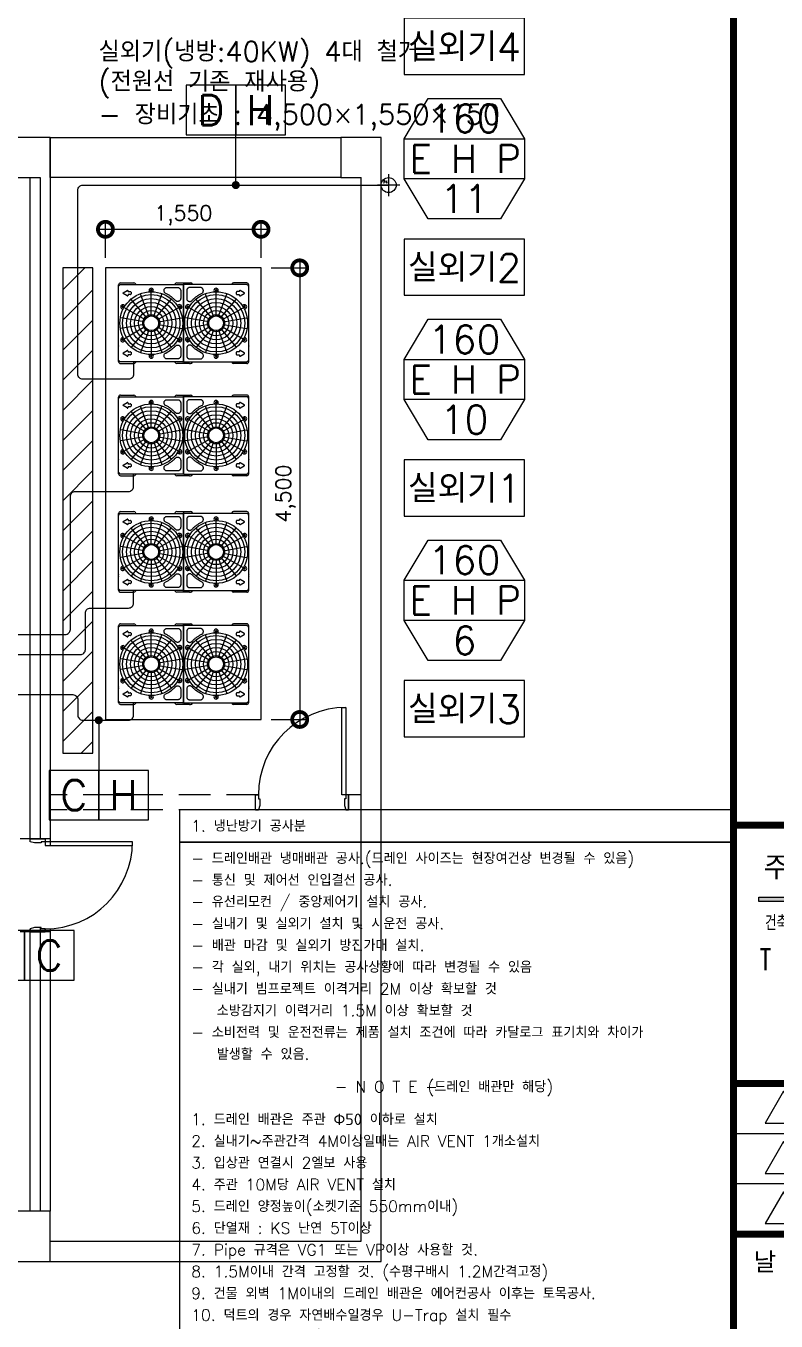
# Model space of a CAD drawing. Header units: millimetres. Extents: x -56261 to 196039, y 9480 to 100001.
# Drawn here: x 141891 to 149363, y 77084 to 89990 of the extents above; entities that cross this region are included whole.
import ezdxf
from ezdxf.enums import TextEntityAlignment as Align

# ---------------------------------------------------------------- set-up
doc = ezdxf.new("R2010")
doc.units = ezdxf.units.MM
doc.linetypes.add('HIDDEN2', pattern=[4.7625, 3.175, -1.5875])
for name, color, linetype in [('2', 2, 'Continuous'), ('A-HAT-8', 7, 'Continuous'), ('DVM_INOUT_MARK', 2, 'Continuous'), ('DVM_INOUT_NAME', 7, 'Continuous'), ('DVM_LPIT', 3, 'Continuous'), ('DVM_OUTDOOR', 7, 'Continuous'), ('DVM_PIPE', 3, 'Continuous'), ('DVM_PIPE_MARK', 2, 'Continuous'), ('DVM_REPORT', 7, 'Continuous'), ('DVM_TRAY', 4, 'Continuous'), ('FORM', 4, 'Continuous'), ('PLAN', 9, 'Continuous'), ('SS-TEXT', 7, 'Continuous')]:
    doc.layers.add(name, color=color, linetype=linetype)
doc.styles.add('DVM_DEFAULT', font='romans.shx', dxfattribs={"bigfont": 'whgtxt.shx'})
doc.styles.add('Gdim', font='')
doc.styles.add('GHS', font='romans.shx', dxfattribs={"width": 0.8, "bigfont": 'ghs.shx'})
doc.styles.add('grc', font='')
doc.styles.add('K', font='HYWULM.TTF')
doc.styles.add('plan', font='romans.shx', dxfattribs={"bigfont": 'GHS.SHX'})
doc.styles.add('굴림', font='NGULIM.TTF')
doc.styles.add('명판', font='')
doc.styles.get('Gdim').set_extended_font_data('Dotum')
doc.styles.get('grc').set_extended_font_data('DotumChe')
doc.styles.get('명판').set_extended_font_data('BatangChe')
doc.dimstyles.new('Gdim100', dxfattribs={"dimscale": 100, "dimtxt": 3, "dimasz": 6, "dimexe": 1.5, "dimexo": 2, "dimgap": 1, "dimtad": 1, "dimdec": 0, "dimzin": 0, "dimdsep": 46, "dimlunit": 6, "dimtxsty": 'Gdim', "dimblk1": 'DOTSMALL', "dimblk2": 'DOTSMALL', "dimsah": 1, "dimcen": 1.5, "dimdle": 1.5, "dimclrd": 1, "dimclre": 1, "dimclrt": 256, "dimazin": 0, "dimtfac": 1, "dimtdec": 0, "dimtix": 1, "dimtmove": 2, "dimatfit": 3, "dimldrblk": 'DOTSMALL', "dimfxl": 1.5, "dimtolj": 1, "dimtzin": 0, "dimlwd": -1, "dimlwe": -1, "dimarcsym": 0})

# ---------------------------------------------------------------- blocks, each defined once
blk = doc.blocks.new('PIPE_PIT')
at = {"layer": 'DVM_LPIT', "color": 0}
for p, q in [((110, 0), (-110, 0)), ((0, 110), (0, -110))]:
    blk.add_line(p, q, dxfattribs=at)
blk.add_circle((0, 0), 75, dxfattribs=at)
at = {"layer": 'DVM_LPIT', "color": 0, "style": 'DVM_DEFAULT', "width": 0.8}
for tag, p in [('$P', (-32, 8)), ('$N', (34, -38))]:
    blk.add_attdef(tag, text='', height=28, dxfattribs=at).set_placement(p, align=Align.BOTTOM_CENTER)
blk = doc.blocks.new('A$C4a54c4bc')
at = {"layer": 'SS-TEXT'}
for points in [[(0, 7735), (7877, 7735), (7877, 7274), (0, 7274)], [(0, 7274), (7877, 7274), (7877, 0), (0, 0)], [(0, 0), (7877, 0), (7877, -461), (0, -461)], [(0, -461), (7877, -461), (7877, -2781), (0, -2781)], [(0, -2781), (7877, -2781), (7877, -3242), (0, -3242)], [(0, -3242), (7877, -3242), (7877, -4323), (0, -4323)], [(0, -4323), (7877, -4323), (7877, -4784), (0, -4784)], [(0, -4784), (7877, -4784), (7877, -7735), (0, -7735)]]:
    blk.add_lwpolyline(points, close=True, dxfattribs=at)
at = {"layer": 'SS-TEXT', "style": 'DVM_DEFAULT'}
for s, p in [('1. 냉난방기 공사분', (162, 7504)), ('- 드레인배관 냉매배관 공사.(드레인 사이즈는 현장여건상 변경될 수 있음)', (162, 7043)), ('- 통신 및 제어선 인입결선 공사.', (162, 6733)), ('- 유선리모컨 / 중앙제어기 설치 공사.', (162, 6424)), ('- 실내기 및 실외기 설치 및 시운전 공사.', (162, 6114)), ('- 배관 마감 및 실외기 방진가대 설치.', (162, 5804)), ('- 각 실외, 내기 위치는 공사상황에 따라 변경될 수 있음', (162, 5495)), ('- 실내기 빔프로젝트 이격거리 2M 이상 확보할 것', (162, 5185)), ('   소방감지기 이력거리 1.5M 이상 확보할 것', (162, 4875)), ('- 소비전력 및 운전전류는 제품 설치 조건에 따라 카달로그 표기치와 차이가', (162, 4566)), ('   발생할 수 있음.', (162, 4256)), ('- N O T E -', (2206, 3791)), ('(드레인 배관만 해당)', (3523, 3791)), ('1. 드레인 배관은 주관 Ф50 이하로 설치', (162, 3327)), ('2. 실내기~주관간격 4M이상일때는 AIR VENT 1개소설치', (162, 3018)), ('3. 입상관 연결시 2엘보 사용', (162, 2708)), ('4. 주관 10M당 AIR VENT 설치', (162, 2398)), ('5. 드레인 양정높이(소켓기준 550mm이내)', (162, 2089)), ('6. 단열재 : KS 난연 5T이상', (162, 1779)), ('7. Pipe 규격은 VG1 또는 VP이상 사용할 것.', (162, 1469)), ('8. 1.5M이내 간격 고정할 것. (수평구배시 1.2M간격고정)', (162, 1160)), ('9. 건물 외벽 1M이내의 드레인 배관은 에어컨공사 이후는 토목공사.', (162, 850)), ('10. 덕트의 경우 자연배수일경우 U-Trap 설치 필수', (162, 540)), ('11. 드레인 구배 1/100', (162, 231)), ('2. 전기공사분', (162, -231)), ('- 실외기 / 실내기 1차 전기 공사.', (162, -692)), ('   ( EPS분전반에서 실내기, 실외기 앞단까지 메인전원인입 )', (162, -1002)), ('- 실외기 / 실내기 조닝(ZONING) 별로 누전차단기(ELB)설치.', (162, -1311)), ('- 유선리모컨 / 중앙제어기 공배관 및 박스 공사.', (162, -1621)), ('  (전등스위치 옆 권장 - 실내기 1대당 1대씩 매립)', (162, -1931)), ('- 실외기 / 실내기 분전함 제작 및 설치 공사. (해당 시)', (162, -2240)), ('- 실내기 설치시 간섭되는 조명 및 감지기 이설은 전기 공사분 임. (해당 시)', (162, -2550)), ('3. 설비공사분', (162, -3012)), ('- 에어컨 통신선, 냉매배관용, 전열교환기 급배기용 슬리브 공사 및 벽체타공.', (162, -3473)), ('- 에어컨 드레인 메인 입상 배관 및 슬리브 공사,  관련공정 벽체타공.', (162, -3783)), ('  (에어컨 드레인 배관은 위생배관, 하수배관과 별도로 방류)', (162, -4092)), ('4. 건축공사분 or 인테리어공사분', (162, -4554)), ('- 실외기 콘크리트 통패드 기초공사. (건축공사분)', (162, -5015)), ('   ( H = 200mm )', (162, -5325)), ('- 실내기 점검구 공사. (카세트 및 전열교환기 1개소,  매립덕트형 2개소)', (162, -5634)), ('  (카세트형 450*450, 전열교환기 600*600, 매립덕트 점검구 표 참고)', (162, -5944)), ('- 실내기위치 및 디퓨져위치 타공 및 마감 / 보강 공사. (인테리어공사분)', (162, -6254)), ('- 옥상 슬리브 개방 공사(PD),  개구부 조적 및 상부마감 방수공사.', (162, -6563)), ('- 배관 외부 돌출부 마감, 방수 공사.', (162, -6873)), ('- 건물 외벽 1M이내의 드레인 배관은 에어컨공사 이후는 토목공사.', (162, -7183))]:
    blk.add_text(s, height=162, dxfattribs=at).set_placement(p, align=Align.MIDDLE_LEFT)
blk = doc.blocks.new('FORM_기계', base_point=(381614, -321275))
blk.add_hatch(color=4).paths.add_polyline_path([(456120, -299264), (456120, -299349), (463052, -299349), (463052, -299264)])
at = {"color": 4}
blk.add_line((456222, -298619), (456222, -298619), dxfattribs=at)
blk.add_lwpolyline([(456120, -299264), (463052, -299264), (463052, -299349), (456120, -299349)], close=True, dxfattribs=at)
at = {"layer": 'FORM'}
for p, q in [((463614, -302975), (455614, -302975)), ((463614, -303975), (455614, -303975)), ((463614, -304975), (455614, -304975))]:
    blk.add_line(p, q, dxfattribs=at)
at = {"layer": 'FORM', "const_width": 140}
for points in [[(455614, -263975), (455614, -319175)], [(463614, -297828), (455614, -297828)], [(463614, -302975), (455614, -302975)], [(463614, -305975), (455614, -305975)]]:
    blk.add_lwpolyline(points, dxfattribs=at)
at = {"layer": 'FORM'}
for points in [[(456243, -303766), (456977, -303766), (456610, -303130)], [(456243, -304766), (456977, -304766), (456610, -304130)], [(456243, -305766), (456977, -305766), (456610, -305130)]]:
    blk.add_lwpolyline(points, close=True, dxfattribs=at)
at = {"color": 4, "style": 'K'}
blk.add_text('주식회사', height=412, dxfattribs=at).set_placement((457248, -298653), align=Align.MIDDLE)
at = {"color": 4, "style": 'grc', "width": 0.7}
blk.add_text('건축기계설비분야 - 소방기계전기설비분야 - 설계 및 감리용역', height=260.93, dxfattribs=at).set_placement((459579, -299758), align=Align.MIDDLE)
at = {"color": 4, "style": '명판', "width": 0.8}
blk.add_text('T E L : 0 2 - 4 7 2 - 1 9 2 6', height=447.3, dxfattribs=at).set_placement((456136, -300495), align=Align.MIDDLE_LEFT)
at = {"layer": 'FORM', "style": '굴림'}
blk.add_text('날 자', height=360, dxfattribs=at).set_placement((456014, -306525), align=Align.MIDDLE_LEFT)
blk = doc.blocks.new('_DotSmall')
at = {"color": 0, "linetype": 'ByBlock', "const_width": 0.5}
blk.add_lwpolyline([(-0.0625, 0, 1), (0.0625, 0, 1)], format="xyb", close=True, dxfattribs=at)
blk = doc.blocks.new('*D154')
at = {"layer": 'DEFPOINTS', "color": 0, "transparency": 16777216}
for p in [(144233, 87963), (142683, 87579), (144233, 87579)]:
    blk.add_point(p, dxfattribs=at)
at = {"layer": 'PLAN', "color": 15, "transparency": 16777216}
for p, q in [((142683, 87679), (142683, 88038)), ((144233, 87679), (144233, 88038)), ((142608, 87963), (144308, 87963))]:
    blk.add_line(p, q, dxfattribs=at)
at = {"layer": 'PLAN', "color": 15, "transparency": 16777216, "xscale": 300, "yscale": 300, "zscale": 300, "rotation": 180}
blk.add_blockref('_DotSmall', (142683, 87963), dxfattribs=at)
at = {"layer": 'PLAN', "color": 15, "transparency": 16777216, "xscale": 300, "yscale": 300, "zscale": 300}
blk.add_blockref('_DotSmall', (144233, 87963), dxfattribs=at)
at = {"layer": 'PLAN', "color": 15, "transparency": 16777216, "insert": (143458, 88102), "char_height": 150, "attachment_point": 5, "style": 'plan'}
blk.add_mtext('\\A1;1,550', dxfattribs=at)
blk = doc.blocks.new('*D155')
at = {"layer": 'DEFPOINTS', "color": 0, "transparency": 16777216}
for p in [(144233, 87579), (144233, 83079), (144618, 83079)]:
    blk.add_point(p, dxfattribs=at)
at = {"layer": 'PLAN', "color": 15, "transparency": 16777216}
for p, q in [((144618, 87654), (144618, 83004)), ((144333, 87579), (144693, 87579)), ((144333, 83079), (144693, 83079))]:
    blk.add_line(p, q, dxfattribs=at)
at = {"layer": 'PLAN', "color": 15, "transparency": 16777216, "xscale": 300, "yscale": 300, "zscale": 300}
for p, rotation in [((144618, 87579), 90), ((144618, 83079), 270)]:
    blk.add_blockref('_DotSmall', p, dxfattribs=dict(at, rotation=rotation))
at = {"layer": 'PLAN', "color": 15, "transparency": 16777216, "insert": (144478, 85329), "char_height": 150, "attachment_point": 5, "rotation": 90, "style": 'plan'}
blk.add_mtext('\\A1;4,500', dxfattribs=at)
blk = doc.blocks.new('OD_D_DS_B_T')
at = {"layer": 'DVM_OUTDOOR', "color": 0, "linetype": 'ByBlock'}
for p, q in [((-626, 402), (-495, 402)), ((-476, 388), (-475, 385)), ((-86, 385), (-85, 388)), ((-66, 402), (70, 402)), ((90, 385), (89, 388)), ((480, 388), (479, 385)), ((630, 402), (499, 402)), ((-648, -368), (-648, 368)), ((-648, 368), (-646, 368)), ((-646, 368), (-646, 382)), ((-646, 368), (-646, 368)), ((-630, 383), (-630, 385)), ((-630, 385), (0, 385)), ((-630, 383), (-630, 382)), ((-600, 304), (-560, 327)), ((-560, 273), (-600, 296)), ((-552, 323), (-552, 318)), ((-552, 282), (-552, 277)), ((-550, 315), (-528, 315)), ((-528, 285), (-550, 285)), ((-522, 310), (-522, 290)), ((-346, 69), (-427, 291)), ((-323, 318), (-323, 313)), ((-321, 74), (-321, 309)), ((-319, 318), (-319, 313)), ((-296, 69), (-215, 291)), ((6, 386), (-2, 386)), ((-2, 386), (6, 386)), ((0, 385), (0, 383)), ((0, 380), (0, 383)), ((0, -380), (0, 380)), ((4, 385), (4, 383)), ((634, 385), (4, 385)), ((4, 380), (4, 383)), ((4, -380), (4, 380)), ((300, 69), (219, 291)), ((323, 318), (323, 313)), ((325, 74), (325, 309)), ((327, 318), (327, 313)), ((350, 69), (431, 291)), ((526, 310), (526, 290)), ((554, 315), (532, 315)), ((532, 285), (554, 285)), ((556, 323), (556, 318)), ((556, 282), (556, 277)), ((604, 304), (564, 327)), ((564, 273), (604, 296)), ((634, 383), (634, 385)), ((634, 383), (634, 382)), ((650, 368), (650, 382)), ((652, 368), (650, 368)), ((650, 368), (650, 368)), ((652, -368), (652, 368)), ((-597, 157), (-593, 155)), ((-595, 161), (-591, 158)), ((-385, 37), (-589, 155)), ((-368, 56), (-520, 237)), ((-274, 56), (-122, 237)), ((-257, 37), (-53, 155)), ((-47, 161), (-51, 158)), ((-45, 157), (-49, 155)), ((49, 157), (53, 155)), ((51, 161), (55, 158)), ((261, 37), (57, 155)), ((278, 56), (126, 237)), ((372, 56), (524, 237)), ((389, 37), (593, 155)), ((599, 161), (595, 158)), ((601, 157), (597, 155)), ((-393, 13), (-625, 54)), ((-249, 13), (-16, 54)), ((253, 13), (20, 54)), ((397, 13), (629, 54)), ((-393, -13), (-625, -54)), ((-385, -37), (-589, -155)), ((-368, -56), (-520, -237)), ((-346, -69), (-427, -291)), ((-321, -74), (-321, -309)), ((-296, -69), (-215, -291)), ((-274, -56), (-122, -237)), ((-257, -37), (-53, -155)), ((-249, -13), (-16, -54)), ((253, -13), (20, -54)), ((261, -37), (57, -155)), ((278, -56), (126, -237)), ((300, -69), (219, -291)), ((325, -74), (325, -309)), ((350, -69), (431, -291)), ((372, -56), (524, -237)), ((389, -37), (593, -155)), ((397, -13), (629, -54)), ((-648, -241), (-648, -228)), ((-597, -157), (-593, -155)), ((-595, -161), (-591, -158)), ((-47, -161), (-51, -158)), ((-45, -157), (-49, -155)), ((49, -157), (53, -155)), ((51, -161), (55, -158)), ((599, -161), (595, -158)), ((601, -157), (597, -155)), ((652, -241), (652, -228)), ((-646, -368), (-648, -368)), ((-646, -382), (-646, -368)), ((-646, -368), (-646, -368)), ((-630, -382), (-630, -383)), ((-630, -385), (-630, -383)), ((0, -385), (-630, -385)), ((-600, -296), (-560, -273)), ((-560, -327), (-600, -304)), ((-552, -277), (-552, -282)), ((-552, -318), (-552, -323)), ((-550, -285), (-528, -285)), ((-528, -315), (-550, -315)), ((-522, -290), (-522, -310)), ((-475, -385), (-476, -388)), ((-323, -318), (-323, -313)), ((-319, -318), (-319, -313)), ((-85, -388), (-86, -385)), ((6, -386), (-2, -386)), ((0, -383), (0, -380)), ((0, -383), (0, -385)), ((4, -383), (4, -380)), ((4, -383), (4, -385)), ((4, -385), (634, -385)), ((89, -388), (90, -385)), ((323, -318), (323, -313)), ((327, -318), (327, -313)), ((479, -385), (480, -388)), ((526, -290), (526, -310)), ((554, -285), (532, -285)), ((532, -315), (554, -315)), ((556, -277), (556, -282)), ((556, -318), (556, -323)), ((604, -296), (564, -273)), ((564, -327), (604, -304)), ((634, -382), (634, -383)), ((634, -385), (634, -383)), ((650, -382), (650, -368)), ((650, -368), (650, -368)), ((650, -368), (652, -368)), ((-626, -402), (-495, -402)), ((-55, -402), (-66, -402)), ((59, -402), (-55, -402)), ((59, -402), (70, -402)), ((630, -402), (499, -402))]:
    blk.add_line(p, q, dxfattribs=at)
for centre, radius in [((-321, 0), 313), ((-321, 0), 286), ((325, 0), 313), ((325, 0), 286), ((-321, 0), 246), ((-321, 0), 206), ((-321, 0), 166), ((325, 0), 246), ((325, 0), 206), ((325, 0), 166), ((-321, 0), 126), ((-321, 0), 84.5), ((-321, 0), 73.5), ((325, 0), 126), ((325, 0), 84.5), ((325, 0), 73.5)]:
    blk.add_circle(centre, radius, dxfattribs=at)
for centre, radius, start, end in [((-626, 382), 20, 90, 180), ((-495, 382), 20, 20, 90), ((-66, 382), 20, 90, 160), ((70, 382), 20, 20, 90), ((499, 382), 20, 90, 160), ((630, 382), 20, 0, 90), ((-630, 368), 15, 90, 180), ((-598, 300), 5, 120, 240), ((-558, 323), 5, 0, 120), ((-558, 277), 5, 240, 0), ((-550, 318), 2.8, 180, 270), ((-550, 282), 2.8, 90, 180), ((-528, 310), 5, 0, 90), ((-528, 290), 5, 270, 0), ((-321, 327), 21.6, 316.3749, 223.6427), ((-321, 327), 7.51, 282.7641, 241.331), ((-326, 318), 3.31, 3.1714, 58.0995), ((-2, 380), 6, 90, 135.573), ((-2, 380), 6, 90, 135.5737), ((6, 380), 6, 44.4263, 90), ((6, 380), 6, 44.427, 90), ((325, 327), 21.6, 316.3573, 223.6251), ((325, 327), 7.51, 298.669, 257.2359), ((330, 318), 3.31, 121.9005, 176.8286), ((532, 310), 5, 90, 180), ((532, 290), 5, 180, 270), ((554, 318), 2.8, 270, 0), ((554, 282), 2.8, 0, 90), ((562, 323), 5, 60, 180), ((562, 277), 5, 180, 300), ((602, 300), 5, 300, 60), ((634, 368), 15, 0, 90), ((-604, 163), 21.6, 16.3749, 283.6427), ((-604, 164), 7.51, 342.7641, 301.331), ((-599, 154), 3.31, 63.1714, 118.0995), ((-38, 164), 21.6, 256.3749, 163.6427), ((-49, 163), 3.31, 303.1714, 358.0995), ((-38, 163), 7.51, 222.7641, 181.331), ((42, 164), 21.6, 16.3573, 283.6251), ((42, 163), 7.51, 358.669, 317.2359), ((53, 163), 3.31, 181.9005, 236.8286), ((608, 163), 21.6, 256.3573, 163.6251), ((608, 164), 7.51, 238.669, 197.2359), ((603, 154), 3.31, 61.9005, 116.8286), ((-646, -228), 3, 137.1666, 180), ((-646, -241), 3, 180, 222.8334), ((-604, -164), 21.6, 76.3749, 343.6427), ((-604, -163), 7.51, 42.7641, 1.331), ((-593, -163), 3.31, 123.1714, 178.0995), ((-38, -163), 21.6, 196.3749, 103.6427), ((-38, -164), 7.51, 162.7641, 121.331), ((-43, -154), 3.31, 243.1714, 298.0995), ((42, -163), 21.6, 76.3573, 343.6251), ((42, -164), 7.51, 58.669, 17.2359), ((47, -154), 3.31, 241.9005, 296.8286), ((608, -164), 21.6, 196.3573, 103.6251), ((597, -163), 3.31, 1.9005, 56.8286), ((608, -163), 7.51, 178.669, 137.2359), ((650, -228), 3, 0, 42.8334), ((650, -241), 3, 317.1666, 0), ((-630, -368), 15, 180, 270), ((-626, -382), 20, 180, 270), ((-598, -300), 5, 120, 240), ((-558, -277), 5, 0, 120), ((-558, -323), 5, 240, 0), ((-550, -282), 2.8, 180, 270), ((-550, -318), 2.8, 90, 180), ((-528, -290), 5, 0, 90), ((-528, -310), 5, 270, 0), ((-321, -327), 21.6, 136.3749, 43.6427), ((-321, -327), 7.51, 102.7641, 61.331), ((-316, -318), 3.31, 183.1714, 238.0995), ((-2, -380), 6, 224.427, 270), ((6, -380), 6, 270, 315.5722), ((325, -327), 21.6, 136.3573, 43.6251), ((325, -327), 7.51, 118.669, 77.2359), ((320, -318), 3.31, 301.9005, 356.8286), ((532, -290), 5, 90, 180), ((532, -310), 5, 180, 270), ((554, -282), 2.8, 270, 0), ((554, -318), 2.8, 0, 90), ((562, -277), 5, 60, 180), ((562, -323), 5, 180, 300), ((602, -300), 5, 300, 60), ((630, -382), 20, 270, 0), ((634, -368), 15, 270, 0), ((-495, -382), 20, 270, 340), ((-66, -382), 20, 200, 270), ((70, -382), 20, 270, 340), ((499, -382), 20, 200, 270)]:
    blk.add_arc(centre, radius, start, end, dxfattribs=at)
for points, knots in [([(-177, 297), (-180, 298), (-183, 300), (-187, 305), (-189, 308), (-192, 313), (-193, 317), (-194, 322), (-194, 324), (-194, 328), (-194, 329), (-193, 333), (-193, 334), (-192, 338), (-191, 339), (-189, 342), (-188, 343), (-186, 346), (-184, 347), (-180, 351), (-178, 352), (-173, 354), (-171, 355), (-167, 355), (-166, 355), (-164, 355)], [2, 2, 2, 2, 11.438137, 11.438137, 21.066278, 21.066278, 30.979428, 30.979428, 36.735239, 36.735239, 41.766146, 41.766146, 46.797054, 46.797054, 51.827962, 51.827962, 56.76745, 56.76745, 62.289983, 62.289983, 71.492103, 71.492103, 77.014418, 77.014418, 82.536734, 82.536734, 82.536734, 82.536734]), ([(-81, 227), (-88, 234), (-102, 248), (-125, 267), (-150, 283), (-168, 293), (-177, 297)], [2, 2, 2, 2, 31.261104, 60.52222, 89.783303, 119.04439, 119.04439, 119.04439, 119.04439]), ([(-59, 355), (-57, 355), (-53, 355), (-47, 354), (-42, 351), (-37, 347), (-33, 342), (-30, 337), (-28, 331), (-28, 327), (-28, 325)], [2, 2, 2, 2, 7.462338, 12.924676, 18.594658, 24.680217, 30.765777, 36.851336, 42.937187, 49.023328, 49.023328, 49.023328, 49.023328]), ([(63, 355), (61, 355), (57, 355), (51, 354), (46, 351), (41, 347), (37, 342), (34, 337), (32, 331), (32, 327), (32, 325)], [2, 2, 2, 2, 7.462338, 12.924676, 18.594658, 24.680217, 30.765777, 36.851336, 42.937187, 49.023328, 49.023328, 49.023328, 49.023328]), ([(85, 227), (92, 234), (106, 248), (129, 267), (154, 283), (172, 293), (181, 297)], [2, 2, 2, 2, 31.261104, 60.52222, 89.783303, 119.04439, 119.04439, 119.04439, 119.04439]), ([(181, 297), (184, 298), (187, 300), (191, 305), (193, 308), (196, 313), (197, 317), (198, 322), (198, 324), (198, 328), (198, 329), (197, 333), (197, 334), (196, 338), (195, 339), (193, 342), (192, 343), (190, 346), (188, 347), (184, 351), (182, 352), (177, 354), (175, 355), (171, 355), (170, 355), (168, 355)], [2, 2, 2, 2, 11.438137, 11.438137, 21.066278, 21.066278, 30.979428, 30.979428, 36.735239, 36.735239, 41.766146, 41.766146, 46.797054, 46.797054, 51.827962, 51.827962, 56.76745, 56.76745, 62.289983, 62.289983, 71.492103, 71.492103, 77.014418, 77.014418, 82.536734, 82.536734, 82.536734, 82.536734]), ([(-28, 248), (-28, 244), (-28, 241), (-30, 236), (-31, 233), (-34, 228), (-36, 226), (-41, 222), (-44, 220), (-48, 219), (-50, 218), (-54, 217), (-55, 217), (-60, 217), (-62, 217), (-68, 218), (-70, 219), (-74, 221), (-75, 222), (-78, 224), (-80, 225), (-81, 227)], [2, 2, 2, 2, 11.358684, 11.358684, 18.863778, 18.863778, 28.313193, 28.313193, 37.251145, 37.251145, 42.414131, 42.414131, 47.577117, 47.577117, 55.321596, 55.321596, 63.066675, 63.066675, 68.229661, 68.229661, 73.392647, 73.392647, 73.392647, 73.392647]), ([(32, 248), (32, 244), (32, 241), (34, 236), (35, 233), (38, 228), (40, 226), (45, 222), (48, 220), (52, 219), (54, 218), (58, 217), (59, 217), (64, 217), (66, 217), (72, 218), (74, 219), (78, 221), (79, 222), (82, 224), (84, 225), (85, 227)], [2, 2, 2, 2, 11.358684, 11.358684, 18.863778, 18.863778, 28.313193, 28.313193, 37.251145, 37.251145, 42.414131, 42.414131, 47.577117, 47.577117, 55.321596, 55.321596, 63.066675, 63.066675, 68.229661, 68.229661, 73.392647, 73.392647, 73.392647, 73.392647]), ([(-177, -297), (-159, -288), (-133, -273), (-106, -251), (-91, -237), (-84, -230), (-81, -227)], [2, 2, 2, 2, 60.518726, 89.77989, 104.41072, 119.04146, 119.04146, 119.04146, 119.04146]), ([(-81, -227), (-79, -224), (-76, -222), (-71, -219), (-68, -218), (-62, -217), (-59, -217), (-54, -217), (-51, -218), (-46, -219), (-45, -220), (-42, -222), (-40, -223), (-37, -226), (-35, -228), (-32, -232), (-30, -235), (-28, -241), (-28, -244), (-28, -247)], [2, 2, 2, 2, 11.138322, 11.138322, 20.438577, 20.438577, 28.073101, 28.073101, 37.028234, 37.028234, 42.166104, 42.166104, 47.303975, 47.303975, 55.011963, 55.011963, 64.005306, 64.005306, 73.002362, 73.002362, 73.002362, 73.002362]), ([(85, -227), (83, -224), (80, -222), (75, -219), (72, -218), (66, -217), (63, -217), (58, -217), (55, -218), (50, -219), (49, -220), (46, -222), (44, -223), (41, -226), (39, -228), (36, -232), (34, -235), (32, -241), (32, -244), (32, -247)], [2, 2, 2, 2, 11.138322, 11.138322, 20.438577, 20.438577, 28.073101, 28.073101, 37.028234, 37.028234, 42.166104, 42.166104, 47.303975, 47.303975, 55.011963, 55.011963, 64.005306, 64.005306, 73.002362, 73.002362, 73.002362, 73.002362]), ([(181, -297), (163, -288), (137, -273), (110, -251), (95, -237), (88, -230), (85, -227)], [2, 2, 2, 2, 60.518726, 89.77989, 104.41072, 119.04146, 119.04146, 119.04146, 119.04146]), ([(-164, -355), (-166, -355), (-167, -355), (-171, -355), (-173, -354), (-178, -352), (-181, -350), (-186, -346), (-188, -344), (-191, -338), (-193, -335), (-194, -330), (-194, -328), (-194, -324), (-194, -322), (-194, -317), (-193, -314), (-190, -308), (-188, -305), (-183, -300), (-180, -299), (-177, -297)], [2, 2, 2, 2, 7.559356, 7.559356, 13.118712, 13.118712, 22.734185, 22.734185, 32.585868, 32.585868, 41.963313, 41.963313, 47.824217, 47.824217, 53.290515, 53.290515, 63.039296, 63.039296, 72.788078, 72.788078, 82.53686, 82.53686, 82.53686, 82.53686]), ([(-28, -325), (-28, -327), (-28, -330), (-30, -336), (-32, -341), (-36, -346), (-41, -350), (-46, -353), (-52, -355), (-56, -355), (-59, -355)], [2, 2, 2, 2, 7.462552, 12.925103, 18.595285, 24.680809, 30.766333, 36.851857, 42.937381, 49.022905, 49.022905, 49.022905, 49.022905]), ([(32, -325), (32, -327), (32, -330), (34, -336), (36, -341), (40, -346), (45, -350), (50, -353), (56, -355), (60, -355), (63, -355)], [2, 2, 2, 2, 7.462552, 12.925103, 18.595285, 24.680809, 30.766333, 36.851857, 42.937381, 49.022905, 49.022905, 49.022905, 49.022905]), ([(168, -355), (170, -355), (171, -355), (175, -355), (177, -354), (182, -352), (185, -350), (190, -346), (192, -344), (195, -338), (197, -335), (198, -330), (198, -328), (198, -324), (198, -322), (198, -317), (197, -314), (194, -308), (192, -305), (187, -300), (184, -299), (181, -297)], [2, 2, 2, 2, 7.559356, 7.559356, 13.118712, 13.118712, 22.734185, 22.734185, 32.585868, 32.585868, 41.963313, 41.963313, 47.824217, 47.824217, 53.290515, 53.290515, 63.039296, 63.039296, 72.788078, 72.788078, 82.53686, 82.53686, 82.53686, 82.53686])]:
    blk.add_open_spline(points, degree=3, knots=knots, dxfattribs=at)
for points in [[(-164, 355), (-129, 355), (-94, 355), (-59, 355)], [(-28, 325), (-28, 299), (-28, 273), (-28, 248)], [(32, 325), (32, 299), (32, 273), (32, 248)], [(168, 355), (133, 355), (98, 355), (63, 355)], [(-28, -247), (-28, -273), (-28, -299), (-28, -325)], [(32, -247), (32, -273), (32, -299), (32, -325)], [(-59, -355), (-94, -355), (-129, -355), (-164, -355)], [(63, -355), (98, -355), (133, -355), (168, -355)]]:
    blk.add_open_spline(points, degree=3, dxfattribs=at)
blk = doc.blocks.new('INOUT_MARK')
at = {"layer": 'DVM_INOUT_MARK', "color": 0}
for p, q in [((-600, 1560), (600, 1560)), ((600, 1160), (-600, 1160))]:
    blk.add_line(p, q, dxfattribs=at)
blk.add_lwpolyline([(-360, 1960), (360, 1960), (600, 1560), (600, 1160), (360, 760), (-360, 760), (-600, 1160), (-600, 1560), (-360, 1960)], dxfattribs=at)
at = {"layer": 'DVM_INOUT_NAME'}
blk.add_lwpolyline([(-600, 0), (600, 0), (600, 560), (-600, 560)], close=True, dxfattribs=at)
at = {"layer": 'DVM_INOUT_MARK', "color": 0, "style": 'DVM_DEFAULT'}
for tag, p in [('CAP', (0, 1760)), ('NO', (0, 960))]:
    blk.add_attdef(tag, text='', height=280, dxfattribs=at).set_placement(p, align=Align.MIDDLE_CENTER)
for tag, width, p, p2 in [('MNAME', 0.53094, (-549, 1220), (563, 1220)), ('QTY', 0.517418, (710, 1220), (1089, 1220))]:
    blk.add_attdef(tag, text='', height=280, dxfattribs=dict(at, width=width)).set_placement(p, p2, align=Align.FIT)
at = {"layer": 'DVM_INOUT_NAME', "style": 'DVM_DEFAULT', "width": 1.097081}
blk.add_attdef('INAME', text='', height=280, dxfattribs=at).set_placement((-562, 134), (564, 134), align=Align.FIT)
blk = doc.blocks.new('PIPE_MARK_LG')
at = {"layer": 'DVM_PIPE_MARK', "color": 0}
for p, q in [((0, 247), (-494, 247)), ((-494, 247), (-494, -247)), ((494, 247), (0, 247)), ((0, 247), (0, -247)), ((0, -247), (0, 247)), ((494, -247), (494, 247)), ((-494, -247), (0, -247)), ((0, -247), (494, -247))]:
    blk.add_line(p, q, dxfattribs=at)
at = {"layer": 'DVM_PIPE_MARK', "color": 0, "style": 'DVM_DEFAULT'}
for tag, p in [('L', (-247, 0)), ('G', (247, 0))]:
    blk.add_attdef(tag, text='', height=300, dxfattribs=at).set_placement(p, align=Align.MIDDLE)

msp = doc.modelspace()

# ---------------------------------------------------------------- hatches: boundary and pattern name
at = {"layer": 'A-HAT-8'}
h = msp.add_hatch(dxfattribs=at)
h.set_pattern_fill('JIS_WOOD', color=4, scale=300)
h.paths.add_polyline_path([(142258.4, 82742.5), (142558.4, 82742.5), (142558.4, 87578.8), (142258.4, 87578.8)])

# ---------------------------------------------------------------- linework, layer by layer
at = {"layer": 'DVM_PIPE'}
for points in [[(138108.4, 88503.8), (138108.4, 83776.2, 0.4142136), (138158.4, 83726.2), (142433.4, 83726.2, 0.4142136), (142483.4, 83776.2), (142483.4, 84139.1, -0.4142136), (142533.4, 84189.1), (142912.7, 84189.1, 0.4142136), (142962.7, 84239.1), (142962.7, 84363.2)], [(138258.4, 88503.8), (138258.4, 83976.2, 0.4142136), (138308.4, 83926.2), (142283.4, 83926.2, 0.4142136), (142333.4, 83976.2), (142333.4, 85301, -0.4142136), (142383.4, 85351), (142912.7, 85351, 0.4142136), (142962.7, 85401), (142962.7, 85525.1)], [(142962.7, 86642.6), (142962.7, 86518.5, -0.4142136), (142912.7, 86468.5), (142458.4, 86468.5, -0.4142136), (142408.4, 86518.5), (142408.4, 88353.8, -0.4142136), (142458.4, 88403.8), (145503.8, 88403.8)], [(141732.2, 83326.2), (142358.4, 83326.2, -0.4142136), (142408.4, 83276.2), (142408.4, 83121.5, 0.4142136), (142458.4, 83071.5), (142912.7, 83071.5, 0.4142136), (142962.7, 83121.5), (142962.7, 83245.6)]]:
    msp.add_lwpolyline(points, format="xyb", dxfattribs=at)
at = {"layer": 'DVM_PIPE_MARK', "color": 1}
for p, q in [((143981.1, 88403.8), (143981.1, 88903.8)), ((142616.4, 83071.5), (142616.4, 82571.5))]:
    msp.add_line(p, q, dxfattribs=at)
at = {"layer": 'DVM_PIPE_MARK', "color": 1, "const_width": 40}
for points in [[(143961.1, 88403.8, -1), (144001.1, 88403.8, -1), (144001.1, 88403.8, -1)], [(142596.4, 83071.5, -1), (142636.4, 83071.5, -1), (142636.4, 83071.5, -1)]]:
    msp.add_lwpolyline(points, format="xyb", close=True, dxfattribs=at)
at = {"layer": 'DVM_TRAY'}
msp.add_lwpolyline([(142258.4, 82742.5), (142558.4, 82742.5), (142558.4, 87578.8), (142258.4, 87578.8)], close=True, dxfattribs=at)
at = {"layer": 'PLAN'}
for p, q in [((142133.4, 88878.8), (142133.4, 81823)), ((142133.4, 88878.8), (145028.8, 88878.8)), ((145428.8, 77678.8), (145428.8, 88878.8)), ((141933.4, 81861), (141933.4, 88478.8)), ((142033.4, 88478.8), (142033.4, 81890.5)), ((145028.8, 88478.8), (142133.4, 88478.8)), ((145228.8, 77878.8), (145228.8, 88478.8)), ((144206.9, 82328.8), (144177.4, 82328.8)), ((145228.8, 82328.8), (145038, 82328.8)), ((145105.5, 82328.8), (145038, 82328.8)), ((145105.5, 82328.8), (145105.5, 82178.8)), ((144177.4, 82178.8), (144206.9, 82178.8)), ((145228.8, 82178.8), (145076, 82178.8)), ((145076, 82178.8), (145105.5, 82178.8)), ((145076, 82178.8), (145105.5, 82178.8)), ((142133.4, 81890.5), (141833.4, 81890.5)), ((141933.4, 81861), (141933.4, 81890.5)), ((142083.4, 81890.5), (141933.4, 81890.5)), ((141933.4, 81861), (141933.4, 81890.5)), ((142083.4, 81890.5), (142083.4, 81823)), ((142133.4, 80962.4), (141833.4, 80962.4)), ((141933.4, 78178.8), (141933.4, 80991.9)), ((141933.4, 80962.4), (141933.4, 80991.9)), ((142033.4, 81004.6), (142033.4, 78178.8)), ((142083.4, 80991.9), (142083.4, 80962.4)), ((142133.4, 80993.4), (142133.4, 78178.8)), ((142133.4, 77878.8), (145228.8, 77878.8)), ((142133.4, 77678.8), (145428.8, 77678.8))]:
    msp.add_line(p, q, dxfattribs=at)
at = {"layer": 'PLAN', "linetype": 'HIDDEN2', "ltscale": 100}
for p, q in [((144206.9, 82328.8), (142133.4, 82328.8)), ((144206.9, 82178.8), (142133.4, 82178.8))]:
    msp.add_line(p, q, dxfattribs=at)
at = {"layer": 'PLAN'}
for points in [[(142133.4, 88478.8), (142133.4, 88878.8), (141733.4, 88878.8), (141733.4, 88478.8), (142033.4, 88478.8)], [(145428.8, 88478.8), (145428.8, 88878.8), (145028.8, 88878.8), (145028.8, 88478.8), (145228.8, 88478.8)], [(141733.4, 77678.8), (142133.4, 77678.8), (142133.4, 78178.8), (141733.4, 78178.8)]]:
    msp.add_lwpolyline(points, dxfattribs=at)
at = {"layer": 'PLAN', "color": 15}
msp.add_lwpolyline([(142683.4, 87578.8), (142683.4, 83078.8), (144233.4, 83078.8), (144233.4, 87578.8)], close=True, dxfattribs=at)
at = {"layer": 'PLAN'}
for points in [[(145076, 82328.8), (145038, 82328.8), (145038, 83197.9), (145076, 83197.9)], [(144185.8, 82178.8), (144177.4, 82178.8), (144177.4, 82328.8), (144185.8, 82328.8), (144206.9, 82328.8), (144206.9, 82286.6), (144219.6, 82286.6), (144219.6, 82221), (144206.9, 82178.8), (144206.9, 82178.8)], [(145097.1, 82178.8), (145105.5, 82178.8), (145105.5, 82328.8), (145097.1, 82328.8), (145076, 82328.8), (145076, 82286.6), (145063.3, 82286.6), (145063.3, 82221), (145076, 82178.8), (145076, 82178.8)], [(141933.4, 81882.1), (141933.4, 81890.5), (142083.4, 81890.5), (142083.4, 81882.1), (142083.4, 81861), (142041.2, 81861), (142041.2, 81848.3), (141975.6, 81848.3), (141933.4, 81861), (141933.4, 81861)], [(142083.4, 81861), (142083.4, 81823), (142952.5, 81823), (142952.5, 81861)], [(141933.4, 80970.8), (141933.4, 80962.4), (142083.4, 80962.4), (142083.4, 80970.8), (142083.4, 80991.9), (142041.2, 80991.9), (142041.2, 81004.6), (141975.6, 81004.6), (141933.4, 80991.9), (141933.4, 80991.9)]]:
    msp.add_lwpolyline(points, close=True, dxfattribs=at)
for centre, start, end in [((145076, 82328.8), 90, 180), ((142083.4, 81861), 270, 0)]:
    msp.add_arc(centre, 869.1, start, end, dxfattribs=at)

# ---------------------------------------------------------------- block references
at = {"layer": 'DVM_INOUT_MARK'}
ref = msp.add_blockref('INOUT_MARK', (146258.5, 89506.2), dxfattribs=at)
ref.add_attrib('CAP', '180', dxfattribs={"color": 0, "height": 280, "style": 'DVM_DEFAULT'}).set_placement((146258.5, 91266.2), align=Align.MIDDLE_CENTER)
ref.add_attrib('MNAME', 'E H P', dxfattribs={"color": 0, "height": 280, "style": 'DVM_DEFAULT', "width": 0.967867}).set_placement((145709.7, 90726.3), (146821.1, 90726.3), align=Align.FIT)
ref.add_attrib('NO', '9', dxfattribs={"color": 0, "height": 280, "style": 'DVM_DEFAULT'}).set_placement((146258.5, 90466.2), align=Align.MIDDLE_CENTER)
ref.add_attrib('INAME', '실외기4', dxfattribs={"layer": 'DVM_INOUT_NAME', "height": 280, "style": 'DVM_DEFAULT', "width": 0.850065}).set_placement((145696.6, 89640.2), (146823, 89640.2), align=Align.FIT)
ref = msp.add_blockref('INOUT_MARK', (146258.5, 87306.2), dxfattribs=at)
ref.add_attrib('CAP', '160', dxfattribs={"color": 0, "height": 280, "style": 'DVM_DEFAULT'}).set_placement((146258.5, 89066.2), align=Align.MIDDLE_CENTER)
ref.add_attrib('MNAME', 'E H P', dxfattribs={"color": 0, "height": 280, "style": 'DVM_DEFAULT', "width": 0.967867}).set_placement((145709.7, 88526.3), (146821.1, 88526.3), align=Align.FIT)
ref.add_attrib('NO', '11', dxfattribs={"color": 0, "height": 280, "style": 'DVM_DEFAULT'}).set_placement((146258.5, 88266.2), align=Align.MIDDLE_CENTER)
ref.add_attrib('INAME', '실외기2', dxfattribs={"layer": 'DVM_INOUT_NAME', "height": 280, "style": 'DVM_DEFAULT', "width": 0.858706}).set_placement((145696.6, 87440.2), (146823, 87440.2), align=Align.FIT)
ref = msp.add_blockref('INOUT_MARK', (146258.5, 85106.2), dxfattribs=at)
ref.add_attrib('CAP', '160', dxfattribs={"color": 0, "height": 280, "style": 'DVM_DEFAULT'}).set_placement((146258.5, 86866.2), align=Align.MIDDLE_CENTER)
ref.add_attrib('MNAME', 'E H P', dxfattribs={"color": 0, "height": 280, "style": 'DVM_DEFAULT', "width": 0.967867}).set_placement((145709.7, 86326.3), (146821.1, 86326.3), align=Align.FIT)
ref.add_attrib('NO', '10', dxfattribs={"color": 0, "height": 280, "style": 'DVM_DEFAULT'}).set_placement((146258.5, 86066.2), align=Align.MIDDLE_CENTER)
ref.add_attrib('INAME', '실외기1', dxfattribs={"layer": 'DVM_INOUT_NAME', "height": 280, "style": 'DVM_DEFAULT', "width": 0.914481}).set_placement((145696.6, 85240.2), (146823, 85240.2), align=Align.FIT)
ref = msp.add_blockref('INOUT_MARK', (146258.5, 82906.2), dxfattribs=at)
ref.add_attrib('CAP', '160', dxfattribs={"color": 0, "height": 280, "style": 'DVM_DEFAULT'}).set_placement((146258.5, 84666.2), align=Align.MIDDLE_CENTER)
ref.add_attrib('MNAME', 'E H P', dxfattribs={"color": 0, "height": 280, "style": 'DVM_DEFAULT', "width": 0.967867}).set_placement((145709.7, 84126.3), (146821.1, 84126.3), align=Align.FIT)
ref.add_attrib('NO', '6', dxfattribs={"color": 0, "height": 280, "style": 'DVM_DEFAULT'}).set_placement((146258.5, 83866.2), align=Align.MIDDLE_CENTER)
ref.add_attrib('INAME', '실외기3', dxfattribs={"layer": 'DVM_INOUT_NAME', "height": 280, "style": 'DVM_DEFAULT', "width": 0.858706}).set_placement((145696.6, 83040.2), (146823, 83040.2), align=Align.FIT)
at = {"layer": 'DVM_LPIT', "color": 4}
ref = msp.add_blockref('PIPE_PIT', (145503.8, 88403.8), dxfattribs=at)
ref.add_attrib('$P', 'P4', dxfattribs={"color": 4, "height": 28, "style": 'DVM_DEFAULT', "width": 0.8}).set_placement((145472.1, 88412.3), align=Align.BOTTOM_CENTER)
at = {"layer": 'DVM_OUTDOOR', "color": 4}
msp.add_blockref('OD_D_DS_B_T', (143460.4, 87027.3), dxfattribs=at)
at = {"layer": 'DVM_OUTDOOR', "color": 2}
msp.add_blockref('OD_D_DS_B_T', (143460.4, 85909.8), dxfattribs=at)
at = {"layer": 'DVM_OUTDOOR', "color": 1}
msp.add_blockref('OD_D_DS_B_T', (143460.4, 84747.9), dxfattribs=at)
at = {"layer": 'DVM_OUTDOOR', "color": 3}
msp.add_blockref('OD_D_DS_B_T', (143460.4, 83630.3), dxfattribs=at)
at = {"layer": 'DVM_PIPE_MARK', "color": 2}
ref = msp.add_blockref('PIPE_MARK_LG', (143981.1, 89150.8), dxfattribs=at)
ref.add_attrib('L', 'D', dxfattribs={"color": 4, "height": 300, "style": 'DVM_DEFAULT'}).set_placement((143734.1, 89150.8), align=Align.MIDDLE)
ref.add_attrib('G', 'H', dxfattribs={"color": 3, "height": 300, "style": 'DVM_DEFAULT'}).set_placement((144228.1, 89150.8), align=Align.MIDDLE)
ref = msp.add_blockref('PIPE_MARK_LG', (142616.4, 82324.5), dxfattribs=at)
ref.add_attrib('L', 'C', dxfattribs={"color": 4, "height": 300, "style": 'DVM_DEFAULT'}).set_placement((142369.4, 82324.5), align=Align.MIDDLE)
ref.add_attrib('G', 'H', dxfattribs={"color": 3, "height": 300, "style": 'DVM_DEFAULT'}).set_placement((142863.4, 82324.5), align=Align.MIDDLE)
ref = msp.add_blockref('PIPE_MARK_LG', (141876.2, 80727.5), dxfattribs=at)
ref.add_attrib('L', 'A', dxfattribs={"color": 4, "height": 300, "style": 'DVM_DEFAULT'}).set_placement((141629.2, 80727.5), align=Align.MIDDLE)
ref.add_attrib('G', 'C', dxfattribs={"color": 3, "height": 300, "style": 'DVM_DEFAULT'}).set_placement((142123.2, 80727.5), align=Align.MIDDLE)
at = {"layer": 'DVM_REPORT', "color": 5, "ltscale": 20, "xscale": 0.7, "yscale": 0.7, "zscale": 0.7}
msp.add_blockref('A$C4a54c4bc', (143424.7, 76765.7), dxfattribs=at)
at = {"layer": 'FORM', "xscale": 0.5, "yscale": 0.5, "zscale": 0.5}
msp.add_blockref('FORM_기계', (111938.9, 70301.1), dxfattribs=at)

# ---------------------------------------------------------------- texts
at = {"layer": '2', "style": 'GHS'}
for s, p in [('실외기(냉방:40KW) 4대 철거', (142614.3, 89734.2)), ('(전원선 기존 재사용)', (142614.3, 89435)), ('- 장비기초 : 4,500×1,550×150', (142614.3, 89107.8))]:
    msp.add_text(s, height=200, dxfattribs=at).set_placement(p, align=Align.MIDDLE_LEFT)

# ---------------------------------------------------------------- dimensions: what is measured, and where the dimension line sits
at = {"layer": 'PLAN', "color": 15}
for base, p1, p2, angle, picture, middle in [((144233.4, 87963.2), (142683.4, 87578.8), (144233.4, 87578.8), 180, '*D154', (143458.4, 88102.5)), ((144617.8, 83078.8), (144233.4, 87578.8), (144233.4, 83078.8), 90, '*D155', (144478.5, 85328.8))]:
    dim = msp.add_linear_dim(base=base, p1=p1, p2=p2, angle=angle, dimstyle='Gdim100', override={"dimscale": 50, "dimtxsty": 'plan', "dimblk1": 'DotSmall', "dimblk2": 'DotSmall', "dimclrd": 15, "dimclre": 15, "dimclrt": 15}, dxfattribs=at)
    dim.commit()
    dim.dimension.update_dxf_attribs({"geometry": picture, "text_midpoint": middle})

doc.saveas('drawing.dxf')
